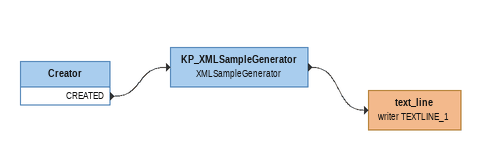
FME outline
Creator
    CREATED -> KP_XMLSampleGenerator
KP_XMLSampleGenerator: XMLSampleGenerator
    -> text_line (writer TEXTLINE_1)
text_line (writer TEXTLINE_1)
